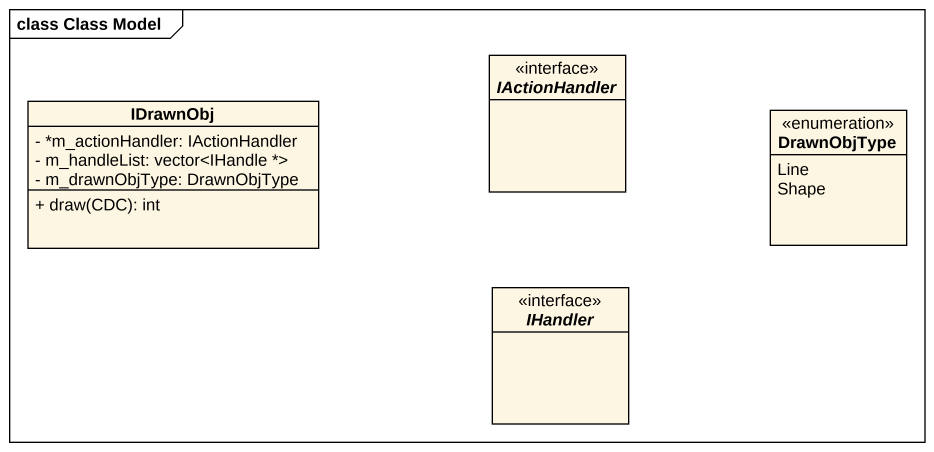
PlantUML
@startuml
mainframe class Class Model
hide circle
hide empty members
skinparam classAttributeIconSize 0
interface IActionHandler <<interface>>
class IDrawnObj {
  - *m_actionHandler: IActionHandler
  - m_handleList: vector<IHandle *>
  - m_drawnObjType: DrawnObjType
  + draw(CDC): int
}
enum DrawnObjType {
  Line
  Shape
}
interface IHandler <<interface>>
@enduml
